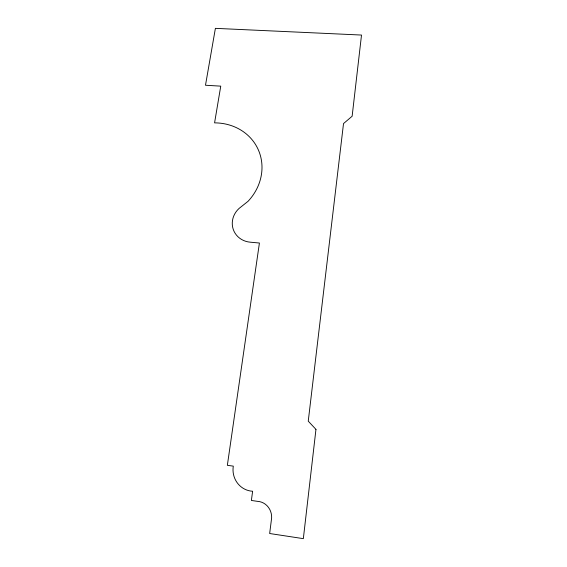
<?xml version="1.0" encoding="UTF-8"?>
<svg xmlns="http://www.w3.org/2000/svg" width="567" height="567" viewBox="0 0 567 567"><rect width="100%" height="100%" fill="white"/><g stroke="black" fill="none" stroke-linecap="round" stroke-linejoin="round"><path stroke-width="0.85" d="M315.961 429.382L303.338 538.65L269.658 533.512L271.628 517.983A15.812 14.919 89.4 0 0 257.404 501.334L251.379 500.455L252.62 491.242A21.681 20.788 -85.1 0 1 233.299 466.138L227.353 465.309L259.417 243.023L250.359 242.194A21.085 19.632 -22.2 0 1 233.207 229.259A21.085 19.632 -22.2 0 1 239.09 208.422L248.055 201.299A52.221 47.274 -24.8 0 0 258.531 150.298A52.221 47.274 -24.8 0 0 214.574 122.869L220.754 86.141L205.488 85.248L215.396 28.35L361.512 35.055L352.135 116.235L343.517 123.578L308.25 421.161L315.961 429.382"/></g></svg>
